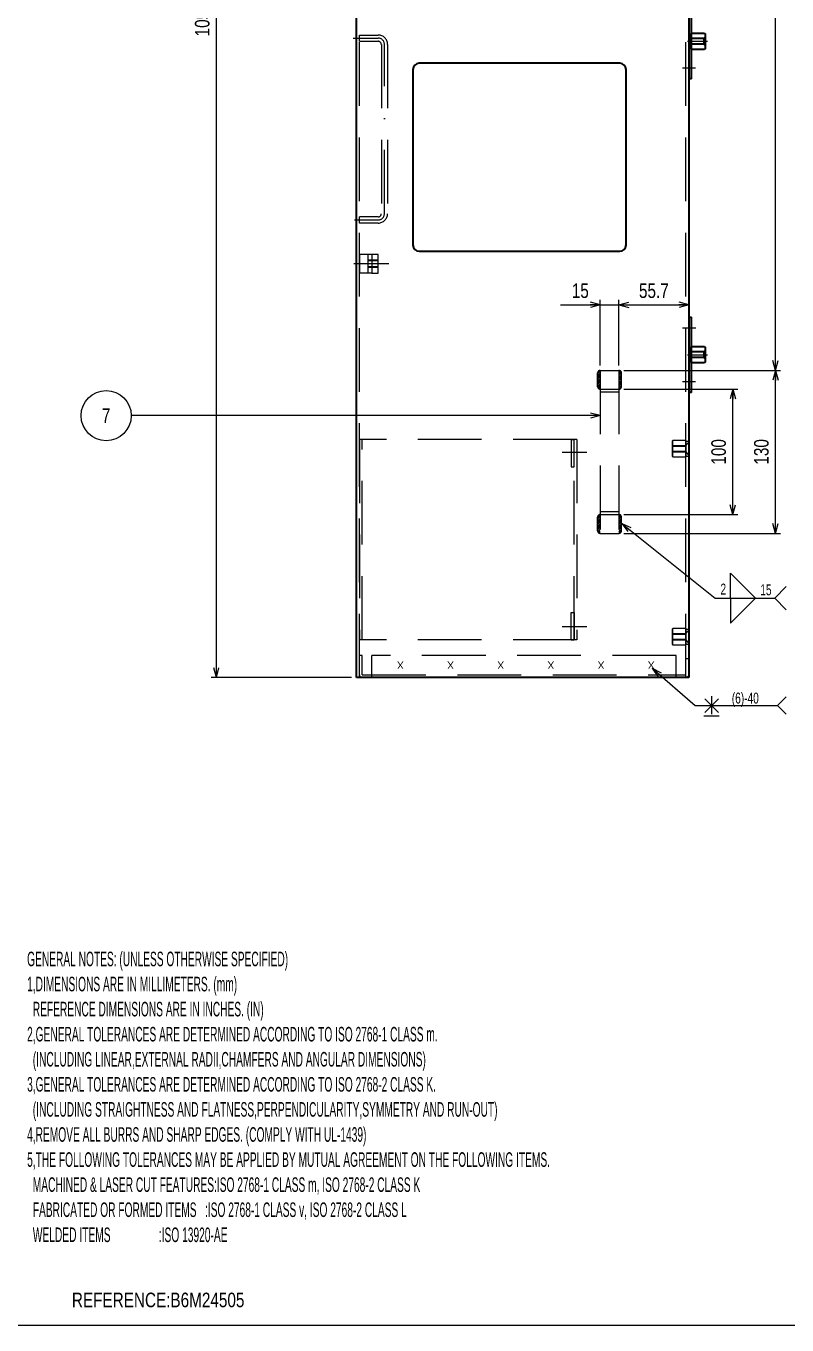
# Model space of a CAD drawing. Header units: millimetres. Extents: x -318 to 832, y 7 to 590.
# Drawn here: x 108.1 to 259.8, y 15 to 274.1 of the extents above; entities that cross this region are included whole.
import ezdxf
from ezdxf.enums import TextEntityAlignment as Align

# ---------------------------------------------------------------- set-up
doc = ezdxf.new("R2010")
doc.units = ezdxf.units.MM
for name, pattern in [('DASHDOT', [25.3, 12.7, -6.3, 0, -6.3]), ('DASHED', [19, 12.7, -6.3]), ('DIVIDE', [31.6, 12.7, -6.3, 0, -6.3, 0, -6.3])]:
    doc.linetypes.add(name, pattern=pattern)
for name, color, linetype in [('GR1_02', 7, 'Continuous'), ('GR1_03', 7, 'Continuous'), ('GR1_05', 7, 'Continuous'), ('GR1_11', 7, 'Continuous'), ('GR1_12', 7, 'Continuous'), ('GR1_15', 7, 'Continuous'), ('GR1_16', 7, 'Continuous'), ('図面枠B6M', 7, 'Continuous')]:
    doc.layers.add(name, color=color, linetype=linetype)
doc.styles.add('HG丸ｺﾞｼｯｸM-PRO', font='')
doc.styles.get('HG丸ｺﾞｼｯｸM-PRO').set_extended_font_data('HG丸ｺﾞｼｯｸM-PRO')
pattern_1 = [(45, (0, 0), (-0.1767767, 0.1767767), [])]

# ---------------------------------------------------------------- blocks, each defined once
blk = doc.blocks.new('BLKF023')
at = {"layer": '図面枠B6M', "color": 2, "linetype": 'Continuous', "lineweight": 25}
blk.add_line((9.5, 15), (831.5, 15), dxfattribs=at)
blk = doc.blocks.new('BLKF059')
at = {"layer": 'GR1_05', "color": 4, "linetype": 'DASHED', "lineweight": 13}
for p, q in [((174.52, 144.69), (174.52, 148.49)), ((175.1, 148.49), (174.52, 148.49)), ((175.1, 144.69), (175.1, 148.49)), ((177.02, 144.12), (177.02, 148.49)), ((237.7, 148.49), (177.02, 148.49)), ((237.7, 144.12), (237.7, 148.49)), ((240.2, 147.87), (239.62, 147.87)), ((239.62, 144.12), (239.62, 147.87)), ((240.2, 147.87), (240.2, 144.69)), ((175.1, 144.69), (239.62, 144.69)), ((239.62, 144.12), (175.1, 144.12))]:
    blk.add_line(p, q, dxfattribs=at)
for centre, start, end in [((175.1, 144.69), 180, 270), ((239.62, 144.69), 270, 0)]:
    blk.add_arc(centre, 0.575, start, end, dxfattribs=at)
blk = doc.blocks.new('BLKF073')
at = {"layer": 'GR1_02', "color": 4, "linetype": 'DASHED', "lineweight": 13}
for p, q in [((177.02, 228.49), (177.02, 224.74)), ((177.47, 228.49), (177.02, 228.49)), ((178.27, 228.49), (177.47, 228.49)), ((178.27, 224.74), (178.27, 228.49)), ((177.02, 224.74), (177.53, 224.74)), ((177.53, 224.74), (178.27, 224.74))]:
    blk.add_line(p, q, dxfattribs=at)
blk = doc.blocks.new('BLKF074')
at = {"layer": 'GR1_02', "color": 4, "linetype": 'DASHED', "lineweight": 13}
for p, q in [((174.52, 228.49), (174.52, 224.74)), ((175.22, 228.49), (174.52, 228.49)), ((177.02, 228.49), (175.22, 228.49)), ((176.22, 228.49), (176.22, 224.74)), ((177.02, 228.49), (177.02, 224.74)), ((175.28, 224.74), (174.52, 224.74)), ((177.02, 224.74), (175.28, 224.74))]:
    blk.add_line(p, q, dxfattribs=at)
blk = doc.blocks.new('BLKF075')
at = {"layer": 'GR1_02', "color": 4, "linetype": 'DASHED', "lineweight": 13}
for p, q in [((178.27, 227.37), (176.22, 227.37)), ((178.27, 227.22), (176.22, 227.22)), ((178.27, 226.02), (176.22, 226.02)), ((178.27, 225.87), (176.22, 225.87))]:
    blk.add_line(p, q, dxfattribs=at)
blk = doc.blocks.new('BLKF072')
at = {"layer": 'GR1_02', "color": 4, "linetype": 'DASHED', "lineweight": 13}
blk.add_line((179.22, 226.62), (175.22, 226.62), dxfattribs=at)
for name in ['BLKF074', 'BLKF073', 'BLKF075']:
    blk.add_blockref(name, (0, 0), dxfattribs=at)
blk = doc.blocks.new('BLKF082')
at = {"layer": 'GR1_11', "color": 4, "linetype": 'DASHED', "lineweight": 13}
for p, q in [((174.52, 272.24), (178.27, 272.24)), ((174.52, 270.99), (174.52, 272.24)), ((174.52, 270.99), (178.27, 270.99)), ((178.9, 270.37), (178.9, 236.62)), ((180.15, 270.37), (180.15, 236.62)), ((174.52, 234.74), (174.52, 235.99)), ((178.27, 235.99), (174.52, 235.99)), ((178.27, 234.74), (174.52, 234.74))]:
    blk.add_line(p, q, dxfattribs=at)
at = {"layer": 'GR1_11', "color": 4, "linetype": 'DASHDOT', "lineweight": 13}
for p, q in [((173.26, 271.62), (178.27, 271.62)), ((179.52, 236.62), (179.52, 270.37)), ((173.54, 235.37), (178.27, 235.37))]:
    blk.add_line(p, q, dxfattribs=at)
at = {"layer": 'GR1_11', "color": 4, "linetype": 'DASHED', "lineweight": 13}
for centre, radius, start, end in [((178.27, 270.37), 1.88, 0, 90), ((178.27, 270.37), 0.625, 0, 90), ((178.27, 236.62), 1.87, 270, 0), ((178.27, 236.62), 0.625, 270, 0)]:
    blk.add_arc(centre, radius, start, end, dxfattribs=at)
at = {"layer": 'GR1_11', "color": 4, "linetype": 'DASHDOT', "lineweight": 13}
for centre, start, end in [((178.27, 270.37), 0, 90), ((178.27, 236.62), 270, 0)]:
    blk.add_arc(centre, 1.25, start, end, dxfattribs=at)
blk = doc.blocks.new('FXTIP_ARROW_S')
at = {"color": 0, "linetype": 'Continuous', "lineweight": -2}
for q in [(-1, 0), (-0.97, 0.26), (-0.97, -0.26)]:
    blk.add_line((0, 0), q, dxfattribs=at)
blk = doc.blocks.new('BLKF117')
at = {"layer": 'GR1_16', "color": 4, "linetype": 'Continuous', "lineweight": 13}
for p, q in [((244.76, 136.84), (244.76, 140.38)), ((243.4, 139.88), (246.12, 137.16)), ((246.12, 139.88), (243.4, 137.16)), ((243.19, 136.48), (246.25, 136.48))]:
    blk.add_line(p, q, dxfattribs=at)
blk = doc.blocks.new('BLKF137')
at = {"layer": 'GR1_12', "color": 3, "linetype": 'Continuous', "lineweight": 35}
for p, q in [((240.2, 278.49), (240.7, 278.49)), ((240.2, 278.49), (240.2, 263.49)), ((240.7, 263.49), (240.7, 278.49)), ((240.7, 263.49), (240.2, 263.49))]:
    blk.add_line(p, q, dxfattribs=at)
blk = doc.blocks.new('BLKF139')
at = {"layer": 'GR1_12', "color": 4, "linetype": 'DASHED', "lineweight": 13}
for p, q in [((240.45, 269.52), (240.45, 272.47)), ((240.45, 272.47), (240.7, 272.47)), ((240.7, 269.52), (240.45, 269.52)), ((243.2, 271.62), (243.45, 271.87)), ((243.2, 270.37), (243.45, 270.12))]:
    blk.add_line(p, q, dxfattribs=at)
at = {"layer": 'GR1_12', "color": 3, "linetype": 'Continuous', "lineweight": 35}
for p, q in [((240.7, 272.62), (243.32, 272.62)), ((240.7, 272.47), (240.7, 272.62)), ((243.32, 272.62), (243.45, 272.49)), ((243.45, 272.49), (243.45, 269.49)), ((240.7, 269.37), (240.7, 269.52)), ((243.45, 269.49), (243.32, 269.37)), ((243.32, 269.37), (240.7, 269.37))]:
    blk.add_line(p, q, dxfattribs=at)
blk = doc.blocks.new('BLKF138')
at = {"layer": 'GR1_12', "color": 4, "linetype": 'DASHDOT', "lineweight": 13}
blk.add_line((239.95, 270.99), (243.95, 270.99), dxfattribs=at)
at = {"layer": 'GR1_12', "color": 4, "linetype": 'DASHED', "lineweight": 13}
for p, q in [((243.2, 271.62), (240.45, 271.62)), ((243.2, 271.49), (240.45, 271.49)), ((243.2, 270.49), (240.45, 270.49)), ((243.2, 270.37), (240.45, 270.37)), ((243.2, 270.37), (243.2, 271.62))]:
    blk.add_line(p, q, dxfattribs=at)
at = {"layer": 'GR1_12', "color": 3, "linetype": 'Continuous', "lineweight": 35}
blk.add_blockref('BLKF139', (0, 0), dxfattribs=at)
blk = doc.blocks.new('BLKF136')
at = {"layer": 'GR1_12', "color": 4, "linetype": 'DASHDOT', "lineweight": 13}
for p, q in [((238.96, 276.37), (241.59, 276.37)), ((241.55, 265.62), (238.93, 265.62))]:
    blk.add_line(p, q, dxfattribs=at)
at = {"layer": 'GR1_12', "color": 3, "linetype": 'Continuous', "lineweight": 35}
blk.add_blockref('BLKF137', (0, 0), dxfattribs=at)
at = {"layer": 'GR1_12', "color": 4, "linetype": 'DASHED', "lineweight": 13}
blk.add_blockref('BLKF138', (0, 0), dxfattribs=at)
blk = doc.blocks.new('BLKF143')
at = {"layer": 'GR1_12', "color": 3, "linetype": 'Continuous', "lineweight": 35}
for p, q in [((240.2, 215.99), (240.7, 215.99)), ((240.2, 215.99), (240.2, 200.99)), ((240.7, 200.99), (240.7, 215.99)), ((240.7, 200.99), (240.2, 200.99))]:
    blk.add_line(p, q, dxfattribs=at)
blk = doc.blocks.new('BLKF145')
at = {"layer": 'GR1_12', "color": 4, "linetype": 'DASHED', "lineweight": 13}
for p, q in [((240.45, 207.02), (240.45, 209.97)), ((240.45, 209.97), (240.7, 209.97)), ((243.2, 209.12), (243.45, 209.37)), ((243.2, 207.87), (243.45, 207.62)), ((240.7, 207.02), (240.45, 207.02))]:
    blk.add_line(p, q, dxfattribs=at)
at = {"layer": 'GR1_12', "color": 3, "linetype": 'Continuous', "lineweight": 35}
for p, q in [((240.7, 210.12), (243.32, 210.12)), ((240.7, 209.97), (240.7, 210.12)), ((243.32, 210.12), (243.45, 209.99)), ((243.45, 209.99), (243.45, 206.99)), ((240.7, 206.87), (240.7, 207.02)), ((243.32, 206.87), (240.7, 206.87)), ((243.45, 206.99), (243.32, 206.87))]:
    blk.add_line(p, q, dxfattribs=at)
blk = doc.blocks.new('BLKF144')
at = {"layer": 'GR1_12', "color": 4, "linetype": 'DASHDOT', "lineweight": 13}
blk.add_line((239.95, 208.49), (243.95, 208.49), dxfattribs=at)
at = {"layer": 'GR1_12', "color": 4, "linetype": 'DASHED', "lineweight": 13}
for p, q in [((243.2, 209.12), (240.45, 209.12)), ((243.2, 208.99), (240.45, 208.99)), ((243.2, 207.99), (240.45, 207.99)), ((243.2, 207.87), (240.45, 207.87)), ((243.2, 207.87), (243.2, 209.12))]:
    blk.add_line(p, q, dxfattribs=at)
at = {"layer": 'GR1_12', "color": 3, "linetype": 'Continuous', "lineweight": 35}
blk.add_blockref('BLKF145', (0, 0), dxfattribs=at)
blk = doc.blocks.new('BLKF142')
at = {"layer": 'GR1_12', "color": 4, "linetype": 'DASHDOT', "lineweight": 13}
for p, q in [((238.96, 213.87), (241.59, 213.87)), ((241.55, 203.12), (238.93, 203.12))]:
    blk.add_line(p, q, dxfattribs=at)
at = {"layer": 'GR1_12', "color": 3, "linetype": 'Continuous', "lineweight": 35}
blk.add_blockref('BLKF143', (0, 0), dxfattribs=at)
at = {"layer": 'GR1_12', "color": 4, "linetype": 'DASHED', "lineweight": 13}
blk.add_blockref('BLKF144', (0, 0), dxfattribs=at)
blk = doc.blocks.new('BLKF178')
at = {"layer": 'GR1_02', "color": 4, "linetype": 'DASHED', "lineweight": 13}
for p, q in [((222.52, 205.37), (222.52, 172.87)), ((222.52, 205.37), (226.27, 205.37)), ((226.27, 205.37), (226.27, 172.87)), ((222.52, 201.62), (226.27, 201.62)), ((226.27, 201.04), (222.52, 201.04)), ((226.27, 177.19), (222.52, 177.19)), ((222.52, 176.62), (226.27, 176.62)), ((222.52, 172.87), (226.27, 172.87))]:
    blk.add_line(p, q, dxfattribs=at)
blk = doc.blocks.new('BLKF179')
at = {"layer": 'GR1_02', "color": 3, "linetype": 'Continuous', "lineweight": 35}
for p, q in [((173.95, 144.12), (173.95, 406.62)), ((240.2, 406.62), (240.2, 144.12)), ((185.2, 265.37), (185.2, 230.37)), ((226.45, 266.62), (186.45, 266.62)), ((227.7, 230.37), (227.7, 265.37)), ((186.45, 229.12), (226.45, 229.12)), ((240.2, 144.12), (173.95, 144.12))]:
    blk.add_line(p, q, dxfattribs=at)
at = {"layer": 'GR1_02', "color": 4, "linetype": 'DASHED', "lineweight": 13}
for p, q in [((174.52, 144.12), (174.52, 406.62)), ((239.62, 144.12), (239.62, 406.62))]:
    blk.add_line(p, q, dxfattribs=at)
at = {"layer": 'GR1_02', "color": 3, "linetype": 'Continuous', "lineweight": 35}
for centre, start, end in [((186.45, 265.37), 90, 180), ((226.45, 265.37), 0, 90), ((186.45, 230.37), 180, 270), ((226.45, 230.37), 270, 0)]:
    blk.add_arc(centre, 1.25, start, end, dxfattribs=at)
blk = doc.blocks.new('FXTIP_ARROW_E')
at = {"color": 0, "linetype": 'Continuous', "lineweight": -2}
for q in [(-1, 0), (-0.97, 0.26), (-0.97, -0.26)]:
    blk.add_line((0, 0), q, dxfattribs=at)
blk = doc.blocks.new('BLKF185')
at = {"layer": 'GR1_02', "color": 4, "linetype": 'DASHED', "lineweight": 13}
for p, q in [((237, 191.37), (236.87, 191.24)), ((236.87, 191.24), (236.87, 188.24)), ((236.87, 190.37), (239.62, 190.37)), ((236.87, 190.24), (239.62, 190.24)), ((236.87, 189.24), (239.62, 189.24)), ((236.87, 189.12), (239.62, 189.12)), ((237, 188.12), (237, 191.37)), ((239.62, 191.37), (237, 191.37)), ((239.62, 191.37), (239.62, 188.12)), ((240.17, 191.22), (239.62, 191.22)), ((239.62, 190.37), (240.15, 190.99)), ((239.62, 190.37), (239.62, 189.12)), ((239.62, 189.12), (240.15, 188.49)), ((240.17, 190.99), (240.15, 190.99)), ((240.15, 190.99), (240.15, 188.49)), ((240.17, 188.27), (240.17, 191.22)), ((236.87, 188.24), (237, 188.12)), ((237, 188.12), (239.62, 188.12)), ((239.62, 188.27), (240.17, 188.27)), ((240.17, 188.49), (240.15, 188.49))]:
    blk.add_line(p, q, dxfattribs=at)
blk = doc.blocks.new('BLKF186')
at = {"layer": 'GR1_02', "color": 4, "linetype": 'DASHED', "lineweight": 13}
for p, q in [((237, 153.87), (236.87, 153.74)), ((236.87, 153.74), (236.87, 150.74)), ((236.87, 152.87), (239.62, 152.87)), ((237, 150.62), (237, 153.87)), ((239.62, 153.87), (237, 153.87)), ((239.62, 153.87), (239.62, 150.62)), ((240.17, 153.72), (239.62, 153.72)), ((239.62, 152.87), (240.15, 153.49)), ((239.62, 152.87), (239.62, 151.62)), ((240.17, 153.49), (240.15, 153.49)), ((240.15, 153.49), (240.15, 150.99)), ((240.17, 150.77), (240.17, 153.72)), ((236.87, 152.74), (239.62, 152.74)), ((236.87, 151.74), (239.62, 151.74)), ((236.87, 151.62), (239.62, 151.62)), ((236.87, 150.74), (237, 150.62)), ((237, 150.62), (239.62, 150.62)), ((239.62, 151.62), (240.15, 150.99)), ((239.62, 150.77), (240.17, 150.77)), ((240.17, 150.99), (240.15, 150.99))]:
    blk.add_line(p, q, dxfattribs=at)
blk = doc.blocks.new('BLKF187')
at = {"layer": 'GR1_16', "linetype": 'DIVIDE', "lineweight": 13}
h = blk.add_hatch(dxfattribs=at)
h.set_pattern_fill('_USER', color=4, scale=0.25, angle=45, style=0, pattern_type=0)
h.set_pattern_definition(pattern_1)
edge = h.paths.add_edge_path(flags=0)
edge.add_line((222.02, 204.87), (222.02, 202.12))
edge.add_arc((222.52, 202.12), 0.5, 180, 270)
edge.add_line((222.52, 201.62), (222.52, 205.37))
edge.add_arc((222.52, 204.87), 0.5, 90, 180)
at = {"layer": 'GR1_16', "color": 4, "linetype": 'DIVIDE', "lineweight": 13}
blk.add_line((222.02, 202.12), (222.02, 204.87), dxfattribs=at)
for centre, start, end in [((222.52, 204.87), 90, 180), ((222.52, 202.12), 180, 270)]:
    blk.add_arc(centre, 0.5, start, end, dxfattribs=at)
blk = doc.blocks.new('BLKF188')
at = {"layer": 'GR1_16', "linetype": 'DIVIDE', "lineweight": 13}
h = blk.add_hatch(dxfattribs=at)
h.set_pattern_fill('_USER', color=4, scale=0.25, angle=45, style=0, pattern_type=0)
h.set_pattern_definition(pattern_1)
edge = h.paths.add_edge_path(flags=0)
edge.add_line((226.77, 204.87), (226.77, 202.12))
edge.add_arc((226.27, 202.12), 0.5, -90, 0, ccw=False)
edge.add_line((226.27, 201.62), (226.27, 205.37))
edge.add_arc((226.27, 204.87), 0.5, 0, 90, ccw=False)
at = {"layer": 'GR1_16', "color": 4, "linetype": 'DIVIDE', "lineweight": 13}
blk.add_line((226.77, 202.12), (226.77, 204.87), dxfattribs=at)
for centre, start, end in [((226.27, 204.87), 0, 90), ((226.27, 202.12), 270, 0)]:
    blk.add_arc(centre, 0.5, start, end, dxfattribs=at)
blk = doc.blocks.new('BLKF189')
at = {"layer": 'GR1_16', "linetype": 'DIVIDE', "lineweight": 13}
h = blk.add_hatch(dxfattribs=at)
h.set_pattern_fill('_USER', color=4, scale=0.25, angle=45, style=0, pattern_type=0)
h.set_pattern_definition(pattern_1)
edge = h.paths.add_edge_path(flags=0)
edge.add_line((222.02, 176.12), (222.02, 173.37))
edge.add_arc((222.52, 173.37), 0.5, 180, 270)
edge.add_line((222.52, 172.87), (222.52, 176.62))
edge.add_arc((222.52, 176.12), 0.5, 90, 180)
at = {"layer": 'GR1_16', "color": 4, "linetype": 'DIVIDE', "lineweight": 13}
blk.add_line((222.02, 173.37), (222.02, 176.12), dxfattribs=at)
for centre, start, end in [((222.52, 176.12), 90, 180), ((222.52, 173.37), 180, 270)]:
    blk.add_arc(centre, 0.5, start, end, dxfattribs=at)
blk = doc.blocks.new('BLKF190')
at = {"layer": 'GR1_16', "linetype": 'DIVIDE', "lineweight": 13}
h = blk.add_hatch(dxfattribs=at)
h.set_pattern_fill('_USER', color=4, scale=0.25, angle=45, style=0, pattern_type=0)
h.set_pattern_definition(pattern_1)
edge = h.paths.add_edge_path(flags=0)
edge.add_line((226.77, 176.12), (226.77, 173.37))
edge.add_arc((226.27, 173.37), 0.5, -90, 0, ccw=False)
edge.add_line((226.27, 172.87), (226.27, 176.62))
edge.add_arc((226.27, 176.12), 0.5, 0, 90, ccw=False)
at = {"layer": 'GR1_16', "color": 4, "linetype": 'DIVIDE', "lineweight": 13}
blk.add_line((226.77, 173.37), (226.77, 176.12), dxfattribs=at)
for centre, start, end in [((226.27, 176.12), 0, 90), ((226.27, 173.37), 270, 0)]:
    blk.add_arc(centre, 0.5, start, end, dxfattribs=at)
blk = doc.blocks.new('BLKF205')
at = {"layer": 'GR1_03', "color": 4, "linetype": 'DASHED', "lineweight": 13}
for p, q in [((174.52, 191.62), (174.52, 151.62)), ((217.9, 191.62), (174.52, 191.62)), ((175.1, 151.62), (175.1, 191.62)), ((217.32, 151.62), (217.32, 191.62)), ((217.9, 191.62), (217.9, 151.62)), ((217.9, 151.62), (174.52, 151.62))]:
    blk.add_line(p, q, dxfattribs=at)
blk = doc.blocks.new('BLKF206')
at = {"layer": 'GR1_03', "color": 4, "linetype": 'DASHED', "lineweight": 13}
for p, q in [((216.75, 191.62), (216.75, 186.12)), ((216.75, 191.62), (217.32, 191.62)), ((217.32, 186.12), (217.32, 191.62)), ((216.75, 186.12), (217.32, 186.12))]:
    blk.add_line(p, q, dxfattribs=at)
blk = doc.blocks.new('BLKF207')
at = {"layer": 'GR1_03', "color": 4, "linetype": 'DASHED', "lineweight": 13}
for p, q in [((216.75, 151.62), (216.75, 157.12)), ((216.75, 157.12), (217.32, 157.12)), ((217.32, 157.12), (217.32, 151.62)), ((216.75, 151.62), (217.32, 151.62))]:
    blk.add_line(p, q, dxfattribs=at)
blk = doc.blocks.new('BLKF204')
at = {"layer": 'GR1_03', "color": 4, "linetype": 'DASHDOT', "lineweight": 13}
for p, q in [((219.88, 188.99), (214.94, 188.99)), ((219.88, 154.24), (214.94, 154.24))]:
    blk.add_line(p, q, dxfattribs=at)
at = {"layer": 'GR1_03', "color": 4, "linetype": 'DASHED', "lineweight": 13}
for name in ['BLKF205', 'BLKF206', 'BLKF207']:
    blk.add_blockref(name, (0, 0), dxfattribs=at)

msp = doc.modelspace()

# ---------------------------------------------------------------- linework, layer by layer
at = {"layer": 'GR1_02', "color": 4, "linetype": 'DASHDOT', "lineweight": 13}
msp.add_line((180.42, 226.62), (173.4, 226.62), dxfattribs=at)
at = {"layer": 'GR1_15', "color": 4, "linetype": 'Continuous', "lineweight": 13}
msp.add_line((222.52, 196.35), (129.04, 196.35), dxfattribs=at)
msp.add_circle((124.04, 196.35), 5, dxfattribs=at)
at = {"layer": 'GR1_16', "color": 4, "linetype": 'Continuous', "lineweight": 13}
for p, q in [((146.01, 144.12), (146.01, 406.62)), ((257.48, 205.37), (257.48, 406.62)), ((214.6, 218.44), (222.52, 218.44)), ((222.52, 206.37), (222.52, 219.44)), ((222.52, 218.44), (226.27, 218.44)), ((226.27, 206.37), (226.27, 219.44)), ((226.27, 218.44), (240.2, 218.44)), ((227.27, 205.37), (258.48, 205.37)), ((257.48, 172.87), (257.48, 205.37)), ((227.27, 201.62), (249.96, 201.62)), ((248.96, 176.62), (248.96, 201.62)), ((227.27, 176.62), (249.96, 176.62)), ((226.82, 174.83), (245.45, 159.95)), ((227.27, 172.87), (258.48, 172.87)), ((248.48, 159.95), (248.48, 164.95)), ((248.48, 164.95), (253.48, 159.95)), ((259.62, 162.24), (257.33, 159.95)), ((245.45, 159.95), (257.33, 159.95)), ((248.48, 159.95), (248.48, 154.95)), ((248.48, 154.95), (253.48, 159.95)), ((259.62, 157.65), (257.33, 159.95)), ((232.89, 145.97), (241.45, 138.52)), ((172.95, 144.12), (145.01, 144.12)), ((259.61, 140.24), (257.89, 138.52)), ((241.45, 138.52), (257.89, 138.52)), ((259.61, 136.8), (257.89, 138.52))]:
    msp.add_line(p, q, dxfattribs=at)

# ---------------------------------------------------------------- block references
at = {"layer": 'GR1_02', "color": 3, "linetype": 'Continuous', "lineweight": 35}
msp.add_blockref('BLKF179', (0, 0), dxfattribs=at)
at = {"layer": 'GR1_02', "color": 4, "linetype": 'DASHED', "lineweight": 13}
for name in ['BLKF072', 'BLKF178', 'BLKF185', 'BLKF186']:
    msp.add_blockref(name, (0, 0), dxfattribs=at)
at = {"layer": 'GR1_03', "color": 4, "linetype": 'DASHED', "lineweight": 13}
msp.add_blockref('BLKF204', (0, 0), dxfattribs=at)
at = {"layer": 'GR1_05', "color": 4, "linetype": 'DASHED', "lineweight": 13}
msp.add_blockref('BLKF059', (0, 0), dxfattribs=at)
at = {"layer": 'GR1_11', "color": 4, "linetype": 'DASHED', "lineweight": 13}
msp.add_blockref('BLKF082', (0, 0), dxfattribs=at)
at = {"layer": 'GR1_12', "color": 4, "linetype": 'DASHDOT', "lineweight": 13}
for name in ['BLKF136', 'BLKF142']:
    msp.add_blockref(name, (0, 0), dxfattribs=at)
at = {"layer": 'GR1_15', "color": 4, "linetype": 'Continuous', "lineweight": 13, "xscale": 2, "yscale": 2}
msp.add_blockref('FXTIP_ARROW_S', (222.52, 196.35), dxfattribs=at)
at = {"layer": 'GR1_16', "color": 4, "linetype": 'Continuous', "lineweight": 13, "xscale": 2, "yscale": 2}
for name, p, rotation in [('FXTIP_ARROW_E', (222.52, 218.44), 360), ('FXTIP_ARROW_S', (226.27, 218.44), 180), ('FXTIP_ARROW_E', (240.2, 218.44), 360), ('FXTIP_ARROW_S', (257.48, 205.37), 270), ('FXTIP_ARROW_E', (257.48, 205.37), 90), ('FXTIP_ARROW_E', (248.96, 201.62), 90), ('FXTIP_ARROW_S', (248.96, 176.62), 270), ('FXTIP_ARROW_S', (226.82, 174.83), 141.3728739047639), ('FXTIP_ARROW_S', (257.48, 172.87), 270), ('FXTIP_ARROW_S', (146.01, 144.12), 270), ('FXTIP_ARROW_S', (232.89, 145.97), 138.9667897041775)]:
    msp.add_blockref(name, p, dxfattribs=dict(at, rotation=rotation))
at = {"layer": 'GR1_16', "color": 4, "linetype": 'DIVIDE', "lineweight": 13}
for name in ['BLKF187', 'BLKF188', 'BLKF189', 'BLKF190']:
    msp.add_blockref(name, (0, 0), dxfattribs=at)
at = {"layer": 'GR1_16', "color": 4, "linetype": 'Continuous', "lineweight": 13}
msp.add_blockref('BLKF117', (0, 0), dxfattribs=at)
at = {"layer": '図面枠B6M', "color": 4, "linetype": 'Continuous', "lineweight": 13}
msp.add_blockref('BLKF023', (0, 0), dxfattribs=at)

# ---------------------------------------------------------------- texts
at = {"layer": 'GR1_15', "color": 3, "linetype": 'Continuous', "lineweight": 35, "style": 'HG丸ｺﾞｼｯｸM-PRO', "width": 0.784542}
msp.add_text('7', height=2.91, rotation=0, dxfattribs=at).set_placement((124.04, 196.35), align=Align.MIDDLE_CENTER)
at = {"layer": 'GR1_16', "color": 3, "linetype": 'Continuous', "lineweight": 35, "style": 'HG丸ｺﾞｼｯｸM-PRO'}
for s, rotation, width, p in [('1050', 90, 0.784542, (145.51, 275.37)), ('15', 0, 0.784542, (218.56, 218.94)), ('55.7', 0, 0.784749, (233.23, 218.94)), ('100', 90, 0.784542, (248.46, 189.12)), ('130', 90, 0.784542, (256.98, 189.12))]:
    msp.add_text(s, height=2.909, rotation=rotation, dxfattribs=dict(at, width=width)).set_placement(p, align=Align.BOTTOM_CENTER)
at = {"layer": 'GR1_16', "color": 3, "linetype": 'Continuous', "lineweight": 35, "style": 'HG丸ｺﾞｼｯｸM-PRO', "width": 0.691275}
for s, height, p in [('2', 2.18, (247.07, 161.76)), ('15', 2.182, (255.57, 161.61))]:
    msp.add_text(s, height=height, dxfattribs=at).set_placement(p, align=Align.MIDDLE_CENTER)
at = {"layer": 'GR1_16', "color": 3, "linetype": 'Continuous', "lineweight": 35, "style": 'HG丸ｺﾞｼｯｸM-PRO'}
for s, height, rotation, width, p in [('X', 1.45, 180, 1.042235, (182.7, 146.62)), ('X', 1.45, 180, 1.042235, (192.7, 146.62)), ('X', 1.45, 180, 1.042235, (202.7, 146.62)), ('X', 1.45, 180, 1.042235, (212.7, 146.62)), ('X', 1.45, 180, 1.042235, (222.7, 146.62)), ('X', 1.45, 180, 1.042235, (232.7, 146.62)), ('(6)-40', 2.182, 360, 0.691329, (251.46, 140.02))]:
    msp.add_text(s, height=height, rotation=rotation, dxfattribs=dict(at, width=width)).set_placement(p, align=Align.MIDDLE_CENTER)
at = {"layer": '図面枠B6M', "color": 3, "linetype": 'Continuous', "lineweight": 35, "style": 'HG丸ｺﾞｼｯｸM-PRO'}
for s, width, p in [('GENERAL NOTES: (UNLESS OTHERWISE SPECIFIED)', 0.52211, (108.29, 89.45)), ('1,DIMENSIONS ARE IN MILLIMETERS. (mm)', 0.522052, (108.29, 84.45)), ('  REFERENCE DIMENSIONS ARE IN INCHES. (IN)', 0.522009, (108.29, 79.45)), ('2,GENERAL TOLERANCES ARE DETERMINED ACCORDING TO ISO 2768-1 CLASS m.', 0.522186, (108.29, 74.45)), ('  (INCLUDING LINEAR,EXTERNAL RADII,CHAMFERS AND ANGULAR DIMENSIONS)', 0.522355, (108.29, 69.45)), ('3,GENERAL TOLERANCES ARE DETERMINED ACCORDING TO ISO 2768-2 CLASS K.', 0.52223, (108.29, 64.45)), ('  (INCLUDING STRAIGHTNESS AND FLATNESS,PERPENDICULARITY,SYMMETRY AND RUN-OUT)', 0.522087, (108.29, 59.45)), ('4,REMOVE ALL BURRS AND SHARP EDGES. (COMPLY WITH UL-1439)', 0.52235, (108.29, 54.45)), ('5,THE FOLLOWING TOLERANCES MAY BE APPLIED BY MUTUAL AGREEMENT ON THE FOLLOWING ITEMS.', 0.522482, (108.29, 49.45)), ('  MACHINED & LASER CUT FEATURES:ISO 2768-1 CLASS m, ISO 2768-2 CLASS K', 0.522369, (108.29, 44.45)), ('  FABRICATED OR FORMED ITEMS   :ISO 2768-1 CLASS v, ISO 2768-2 CLASS L', 0.522509, (108.29, 39.45)), ('  WELDED ITEMS                 :ISO 13920-AE', 0.523476, (108.29, 34.45))]:
    msp.add_text(s, height=2.9091, dxfattribs=dict(at, width=width)).set_placement(p, align=Align.TOP_LEFT)
at = {"layer": '図面枠B6M', "color": 3, "linetype": 'Continuous', "lineweight": 35, "style": 'HG丸ｺﾞｼｯｸM-PRO', "width": 0.783569}
msp.add_text('REFERENCE:B6M24505', height=2.9091, dxfattribs=at).set_placement((134.41, 20), align=Align.MIDDLE_CENTER)

doc.saveas('drawing.dxf')
